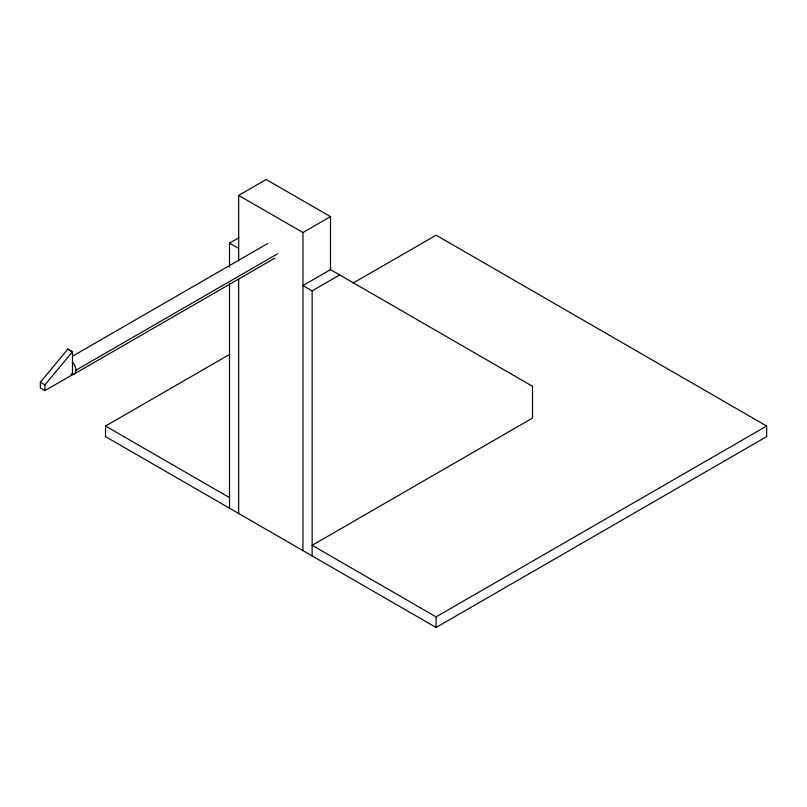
<?xml version="1.0" encoding="UTF-8"?>
<svg xmlns="http://www.w3.org/2000/svg" width="807" height="807" viewBox="0 0 807 807"><rect width="100%" height="100%" fill="white"/><g stroke="black" fill="none" stroke-linecap="round" stroke-linejoin="round"><path stroke-width="1.21" d="M40.35 382.225L67.899 349.138L72.489 351.791L72.489 374.7L44.94 390.598L40.35 387.945L40.35 382.225L44.94 384.878L44.94 390.598M44.94 384.878L72.489 351.791M238.68 261.004L238.68 195.425L266.229 179.517L330.507 216.629L330.507 269.639L302.958 285.547L312.138 290.843L339.686 274.945M229.501 267.067L229.501 243.139L239.033 237.631M72.67 356.119L267.742 243.492M238.68 195.425L302.958 232.537L330.507 216.629M75.929 370.231L277.537 253.832M74.254 373.944L274.773 258.179M353.184 283.055L436.093 235.19L766.65 426.035L766.65 436.637L436.093 627.483L105.546 436.637L105.546 426.035L229.914 354.233M330.033 269.377L532.509 386.271L532.509 418.076L312.138 545.31L436.093 616.871L766.65 426.035M229.501 243.139L238.68 248.435M72.489 374.7L71.349 374.045L73.064 374.317A8.12 4.691 60 0 0 73.064 362.837L72.489 362.232M105.546 426.035L229.501 497.596M72.489 352.104L67.899 349.138M436.093 616.871L436.093 627.483M312.138 290.843L312.138 555.912M302.958 232.537L302.958 550.606M238.68 278.586L238.68 513.504M229.501 283.449L229.501 508.198"/></g></svg>
